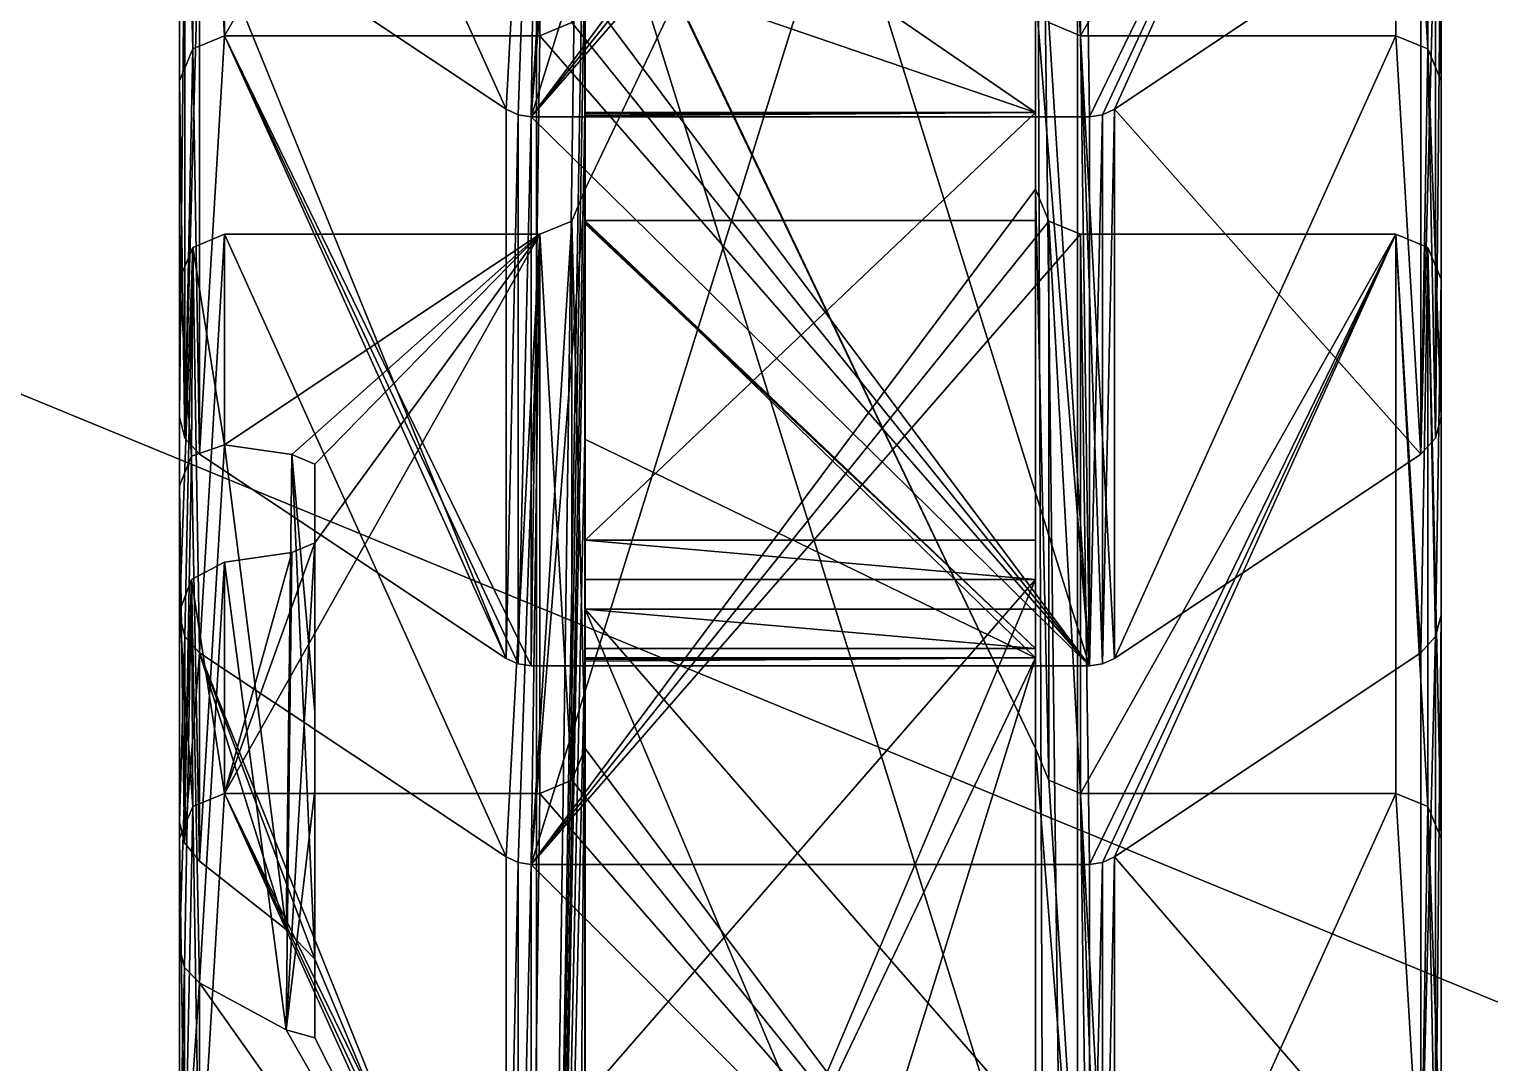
# Model space of a CAD drawing. Header units: millimetres. Extents: x -228 to 228, y -204 to 237.
# Drawn here: x -18.47 to -11.98, y 210.75 to 215.34 of the extents above; entities that cross this region are included whole.
import ezdxf

# ---------------------------------------------------------------- set-up
doc = ezdxf.new("R2010")
doc.units = ezdxf.units.MM
doc.header["$LTSCALE"] = 127.314815
for name, color, linetype in [('8041', 7, 'CONTINUOUS'), ('8042', 7, 'CONTINUOUS'), ('8043', 7, 'CONTINUOUS'), ('8044', 7, 'CONTINUOUS'), ('8045', 7, 'CONTINUOUS'), ('8046', 7, 'CONTINUOUS'), ('8047', 7, 'CONTINUOUS'), ('8048', 7, 'CONTINUOUS'), ('8049', 7, 'CONTINUOUS'), ('8050', 7, 'CONTINUOUS'), ('8051', 7, 'CONTINUOUS'), ('8052', 7, 'CONTINUOUS'), ('8053', 7, 'CONTINUOUS'), ('8054', 7, 'CONTINUOUS'), ('8055', 7, 'CONTINUOUS'), ('8056', 7, 'CONTINUOUS'), ('8057', 7, 'CONTINUOUS'), ('8058', 7, 'CONTINUOUS'), ('8059', 7, 'CONTINUOUS'), ('8060', 7, 'CONTINUOUS'), ('8063', 7, 'CONTINUOUS'), ('8087', 7, 'CONTINUOUS'), ('8094', 7, 'CONTINUOUS'), ('8095', 7, 'CONTINUOUS'), ('8096', 7, 'CONTINUOUS'), ('8097', 7, 'CONTINUOUS'), ('8099', 7, 'CONTINUOUS'), ('8106', 7, 'CONTINUOUS'), ('8107', 7, 'CONTINUOUS'), ('8121', 7, 'CONTINUOUS'), ('8122', 7, 'CONTINUOUS'), ('8123', 7, 'CONTINUOUS'), ('8127', 7, 'CONTINUOUS'), ('8128', 7, 'CONTINUOUS'), ('8133', 7, 'CONTINUOUS')]:
    doc.layers.add(name, color=color, linetype=linetype)

msp = doc.modelspace()

# ---------------------------------------------------------------- linework, layer by layer
at = {"layer": '8041', "color": 5, "linetype": 'Continuous'}
for points in [[(-13.8135, 234.3004, 262), (0, 234.7688, 262), (-13.8135, 203.6286, 964.5), (-13.8135, 234.3004, 262)], [(-13.8135, 203.6286, 964.5), (0, 234.7688, 262), (0, 204.097, 964.5), (-13.8135, 203.6286, 964.5)], [(-16.2159, 234.123, 262), (-21.3685, 202.9743, 964.5), (-25.6981, 233.1431, 262), (-16.2159, 234.123, 262)], [(-16.2159, 203.4512, 964.5), (-21.3685, 202.9743, 964.5), (-16.2159, 234.123, 262), (-16.2159, 203.4512, 964.5)]]:
    msp.add_3dface(points, dxfattribs=at)
at = {"layer": '8042', "color": 5, "linetype": 'Continuous'}
for points in [[(-14, 216.3396, 665.0696), (-14, 218.9839, 608.2308), (-14, 214.9656, 696.5396), (-14, 216.3396, 665.0696)], [(-14, 214.9656, 696.5396), (-14, 218.9839, 608.2308), (-14, 214.4858, 707.5292), (-14, 214.9656, 696.5396)], [(-14, 214.4858, 707.5292), (-14, 218.9839, 608.2308), (-14, 212.5448, 751.9868), (-14, 214.4858, 707.5292)], [(-14, 212.5448, 751.9868), (-14, 218.9839, 608.2308), (-14, 210.4074, 800.9402), (-14, 212.5448, 751.9868)], [(-14, 203.4289, 964.5), (-14, 210.4074, 800.9402), (-14, 218.9839, 608.2308), (-14, 203.4289, 964.5)], [(-14, 214.6249, 608.0405), (-14, 218.8216, 608.2238), (-14, 216.3396, 665.0696), (-14, 214.6249, 608.0405)], [(-14, 212.1429, 664.8864), (-14, 214.6249, 608.0405), (-14, 216.3396, 665.0696), (-14, 212.1429, 664.8864)], [(-14, 213.0667, 696.4567), (-14, 214.9656, 696.5396), (-14, 214.4858, 707.5292), (-14, 213.0667, 696.4567)], [(-14, 212.8923, 700.4529), (-14, 213.0667, 696.4567), (-14, 214.4858, 707.5292), (-14, 212.8923, 700.4529)], [(-14, 212.7614, 703.4501), (-14, 212.8923, 700.4529), (-14, 214.4858, 707.5292), (-14, 212.7614, 703.4501)], [(-14, 212.5869, 707.4462), (-14, 212.7614, 703.4501), (-14, 214.4858, 707.5292), (-14, 212.5869, 707.4462)], [(-14, 210.5944, 700.3526), (-14, 212.8923, 700.4529), (-14, 212.7614, 703.4501), (-14, 210.5944, 700.3526)], [(-14, 210.4636, 703.3497), (-14, 210.5944, 700.3526), (-14, 212.7614, 703.4501), (-14, 210.4636, 703.3497)], [(-14, 208.3481, 751.8036), (-14, 212.5448, 751.9868), (-14, 210.4074, 800.9402), (-14, 208.3481, 751.8036)]]:
    msp.add_3dface(points, dxfattribs=at)
at = {"layer": '8043', "color": 5, "linetype": 'Continuous'}
for points in [[(-16, 218.8071, 608.2231), (-16, 214.6249, 608.0405), (-16, 212.1429, 664.8864), (-16, 218.8071, 608.2231)], [(-16, 216.3251, 665.069), (-16, 218.8071, 608.2231), (-16, 212.1429, 664.8864), (-16, 216.3251, 665.069)], [(-16, 213.0667, 696.4567), (-16, 212.8923, 700.4529), (-16, 214.9511, 696.539), (-16, 213.0667, 696.4567)], [(-16, 214.9511, 696.539), (-16, 212.8923, 700.4529), (-16, 212.7614, 703.4501), (-16, 214.9511, 696.539)], [(-16, 214.4713, 707.5285), (-16, 214.9511, 696.539), (-16, 212.5869, 707.4462), (-16, 214.4713, 707.5285)], [(-16, 212.5869, 707.4462), (-16, 214.9511, 696.539), (-16, 212.7614, 703.4501), (-16, 212.5869, 707.4462)], [(-16, 210.5944, 700.3526), (-16, 210.4636, 703.3497), (-16, 212.8923, 700.4529), (-16, 210.5944, 700.3526)], [(-16, 212.8923, 700.4529), (-16, 210.4636, 703.3497), (-16, 212.7614, 703.4501), (-16, 212.8923, 700.4529)], [(-16, 206.2107, 800.7569), (-16, 210.3929, 800.9395), (-16, 212.5302, 751.9862), (-16, 206.2107, 800.7569)], [(-16, 208.3481, 751.8036), (-16, 206.2107, 800.7569), (-16, 212.5302, 751.9862), (-16, 208.3481, 751.8036)]]:
    msp.add_3dface(points, dxfattribs=at)
at = {"layer": '8044', "color": 5, "linetype": 'Continuous'}
for points in [[(-13.8, 217.7445, 532.0042), (-13.8, 215.3062, 587.851), (-12.4, 217.7445, 532.0042), (-13.8, 217.7445, 532.0042)], [(-12.4, 217.7445, 532.0042), (-13.8, 215.3062, 587.851), (-12.4, 215.3062, 587.851), (-12.4, 217.7445, 532.0042)], [(-12.4, 214.4251, 608.0318), (-13.8, 214.4251, 608.0318), (-13.8, 211.9431, 664.8776), (-12.4, 214.4251, 608.0318)], [(-12.4, 211.9431, 664.8776), (-12.4, 214.4251, 608.0318), (-13.8, 211.9431, 664.8776), (-12.4, 211.9431, 664.8776)]]:
    msp.add_3dface(points, dxfattribs=at)
at = {"layer": '8045', "color": 5, "linetype": 'Continuous'}
for points in [[(-12.2, 216.0532, 531.9304), (-12.2, 217.5447, 531.9955), (-12.2, 215.1064, 587.8423), (-12.2, 216.0532, 531.9304)], [(-12.2, 216.0532, 531.9304), (-12.2, 215.1064, 587.8423), (-12.2, 213.6148, 587.7772), (-12.2, 216.0532, 531.9304)], [(-12.2, 211.7433, 664.8689), (-12.2, 212.7337, 607.958), (-12.2, 214.2253, 608.0231), (-12.2, 211.7433, 664.8689)], [(-12.2, 211.7433, 664.8689), (-12.2, 210.2518, 664.8038), (-12.2, 212.7337, 607.958), (-12.2, 211.7433, 664.8689)]]:
    msp.add_3dface(points, dxfattribs=at)
at = {"layer": '8046', "color": 5, "linetype": 'Continuous'}
for points in [[(-13.7606, 214.9472, 531.8821), (-13.7606, 212.5088, 587.7289), (-16.2394, 214.9472, 531.8821), (-13.7606, 214.9472, 531.8821)], [(-16.2394, 214.9472, 531.8821), (-13.7606, 212.5088, 587.7289), (-16.2394, 212.5088, 587.7289), (-16.2394, 214.9472, 531.8821)], [(-16.2394, 211.6277, 607.9097), (-13.7606, 211.6277, 607.9097), (-13.7606, 209.1458, 664.7555), (-16.2394, 211.6277, 607.9097)], [(-16.2394, 209.1458, 664.7555), (-16.2394, 211.6277, 607.9097), (-13.7606, 209.1458, 664.7555), (-16.2394, 209.1458, 664.7555)]]:
    msp.add_3dface(points, dxfattribs=at)
at = {"layer": '8047', "color": 5, "linetype": 'Continuous'}
for points in [[(-17.8, 217.5447, 531.9955), (-17.8, 216.0532, 531.9304), (-17.8, 213.6148, 587.7772), (-17.8, 217.5447, 531.9955)], [(-17.8, 217.5447, 531.9955), (-17.8, 213.6148, 587.7772), (-17.8, 215.1064, 587.8423), (-17.8, 217.5447, 531.9955)], [(-17.8, 214.2253, 608.0231), (-17.8, 212.7337, 607.958), (-17.8, 211.8166, 628.9631), (-17.8, 214.2253, 608.0231)], [(-17.8, 213.3082, 629.0282), (-17.8, 214.2253, 608.0231), (-17.8, 211.8166, 628.9631), (-17.8, 213.3082, 629.0282)], [(-17.8, 210.2518, 664.8038), (-17.8, 211.7433, 664.8689), (-17.8, 212.752, 641.7658), (-17.8, 210.2518, 664.8038)], [(-17.8, 210.2518, 664.8038), (-17.8, 212.752, 641.7658), (-17.8, 211.2605, 641.7007), (-17.8, 210.2518, 664.8038)]]:
    msp.add_3dface(points, dxfattribs=at)
at = {"layer": '8048', "color": 5, "linetype": 'Continuous'}
for points in [[(-17.6, 217.7445, 532.0042), (-17.6, 215.3062, 587.851), (-16.2, 217.7445, 532.0042), (-17.6, 217.7445, 532.0042)], [(-16.2, 217.7445, 532.0042), (-17.6, 215.3062, 587.851), (-16.2, 215.3062, 587.851), (-16.2, 217.7445, 532.0042)], [(-16.2, 214.4251, 608.0318), (-17.2, 213.0554, 639.4019), (-17.6, 211.9431, 664.8776), (-16.2, 214.4251, 608.0318)], [(-17.6, 213.4899, 629.4518), (-17.301, 213.448, 630.4105), (-16.2, 214.4251, 608.0318), (-17.6, 213.4899, 629.4518)], [(-17.6, 214.4251, 608.0318), (-17.6, 213.4899, 629.4518), (-16.2, 214.4251, 608.0318), (-17.6, 214.4251, 608.0318)], [(-16.2, 211.9431, 664.8776), (-16.2, 214.4251, 608.0318), (-17.6, 211.9431, 664.8776), (-16.2, 211.9431, 664.8776)], [(-17.301, 213.448, 630.4105), (-17.2, 213.4044, 631.4095), (-16.2, 214.4251, 608.0318), (-17.301, 213.448, 630.4105)], [(-17.2, 213.4044, 631.4095), (-17.2, 213.0554, 639.4019), (-16.2, 214.4251, 608.0318), (-17.2, 213.4044, 631.4095)], [(-17.6, 211.9431, 664.8776), (-17.2, 213.0554, 639.4019), (-17.301, 213.0118, 640.401), (-17.6, 211.9431, 664.8776)], [(-17.6, 212.9699, 641.3596), (-17.6, 211.9431, 664.8776), (-17.301, 213.0118, 640.401), (-17.6, 212.9699, 641.3596)]]:
    msp.add_3dface(points, dxfattribs=at)
at = {"layer": '8049', "color": 5, "linetype": 'Continuous'}
for points in [[(-12.2891, 215.8869, 531.9231), (-12.2891, 213.4486, 587.7699), (-13.6496, 214.9807, 531.8836), (-12.2891, 215.8869, 531.9231)], [(-12.2891, 213.4486, 587.7699), (-13.6496, 212.5424, 587.7304), (-13.6496, 214.9807, 531.8836), (-12.2891, 213.4486, 587.7699)], [(-12.2891, 210.0855, 664.7965), (-13.6496, 211.6613, 607.9111), (-12.2891, 212.5675, 607.9507), (-12.2891, 210.0855, 664.7965)], [(-13.6496, 209.1794, 664.757), (-13.6496, 211.6613, 607.9111), (-12.2891, 210.0855, 664.7965), (-13.6496, 209.1794, 664.757)]]:
    msp.add_3dface(points, dxfattribs=at)
at = {"layer": '8050', "color": 5, "linetype": 'Continuous'}
for points in [[(-16.3504, 212.5424, 587.7304), (-17.7109, 213.4486, 587.7699), (-17.7109, 215.8869, 531.9231), (-16.3504, 212.5424, 587.7304)], [(-16.3504, 214.9807, 531.8836), (-16.3504, 212.5424, 587.7304), (-17.7109, 215.8869, 531.9231), (-16.3504, 214.9807, 531.8836)], [(-16.3504, 211.6613, 607.9111), (-16.3504, 209.1794, 664.757), (-17.7109, 212.5675, 607.9507), (-16.3504, 211.6613, 607.9111)], [(-17.7109, 212.5675, 607.9507), (-16.3504, 209.1794, 664.757), (-17.2, 211.2065, 631.3136), (-17.7109, 212.5675, 607.9507)], [(-17.7109, 211.6428, 629.1286), (-17.7109, 212.5675, 607.9507), (-17.3261, 211.3391, 630.2027), (-17.7109, 211.6428, 629.1286)], [(-17.3261, 211.3391, 630.2027), (-17.7109, 212.5675, 607.9507), (-17.2, 211.2065, 631.3136), (-17.3261, 211.3391, 630.2027)], [(-16.3504, 209.1794, 664.757), (-17.2, 210.8575, 639.306), (-17.2, 211.2065, 631.3136), (-16.3504, 209.1794, 664.757)], [(-17.7109, 211.1018, 641.5206), (-17.3261, 210.8928, 640.4242), (-16.3504, 209.1794, 664.757), (-17.7109, 211.1018, 641.5206)], [(-17.7109, 210.0855, 664.7965), (-17.7109, 211.1018, 641.5206), (-16.3504, 209.1794, 664.757), (-17.7109, 210.0855, 664.7965)], [(-17.3261, 210.8928, 640.4242), (-17.2, 210.8575, 639.306), (-16.3504, 209.1794, 664.757), (-17.3261, 210.8928, 640.4242)]]:
    msp.add_3dface(points, dxfattribs=at)
at = {"layer": '8051', "color": 5, "linetype": 'Continuous'}
for points in [[(-13.8135, 234.3004, 262), (-13.8135, 203.6286, 964.5), (-14, 218.9839, 608.2308), (-13.8135, 234.3004, 262)], [(-13.9461, 203.5656, 964.5), (-14, 218.9839, 608.2308), (-13.8135, 203.6286, 964.5), (-13.9461, 203.5656, 964.5)], [(-14, 203.4289, 964.5), (-14, 218.9839, 608.2308), (-13.9461, 203.5656, 964.5), (-14, 203.4289, 964.5)]]:
    msp.add_3dface(points, dxfattribs=at)
at = {"layer": '8052', "color": 5, "linetype": 'Continuous'}
for points in [[(-16.2159, 203.4512, 964.5), (-16.2159, 234.123, 262), (-16.0005, 218.8216, 608.2238), (-16.2159, 203.4512, 964.5)], [(-16.0005, 218.8216, 608.2238), (-16.0005, 216.3396, 665.0696), (-16.2159, 203.4512, 964.5), (-16.0005, 218.8216, 608.2238)], [(-16.0005, 216.3396, 665.0696), (-16.0005, 215.6526, 680.8046), (-16.2159, 203.4512, 964.5), (-16.0005, 216.3396, 665.0696)], [(-16.0005, 215.6526, 680.8046), (-16.0005, 214.9656, 696.5396), (-16.2159, 203.4512, 964.5), (-16.0005, 215.6526, 680.8046)], [(-16.0005, 214.9656, 696.5396), (-16.0005, 214.4858, 707.5292), (-16.2159, 203.4512, 964.5), (-16.0005, 214.9656, 696.5396)], [(-16.0001, 214.9584, 696.5393), (-16.0005, 214.4858, 707.5292), (-16.0005, 214.9656, 696.5396), (-16.0001, 214.9584, 696.5393)], [(-16.0001, 214.4786, 707.5288), (-16.0005, 214.4858, 707.5292), (-16.0001, 214.9584, 696.5393), (-16.0001, 214.4786, 707.5288)], [(-16, 214.9511, 696.539), (-16.0001, 214.4786, 707.5288), (-16.0001, 214.9584, 696.5393), (-16, 214.9511, 696.539)], [(-16, 214.9511, 696.539), (-16, 214.4713, 707.5285), (-16.0001, 214.4786, 707.5288), (-16, 214.9511, 696.539)], [(-16.0005, 214.4858, 707.5292), (-16.0005, 213.5153, 729.758), (-16.2159, 203.4512, 964.5), (-16.0005, 214.4858, 707.5292)], [(-16.0005, 213.5153, 729.758), (-16.0005, 212.5448, 751.9868), (-16.2159, 203.4512, 964.5), (-16.0005, 213.5153, 729.758)], [(-16.0697, 203.4036, 964.5), (-16.2159, 203.4512, 964.5), (-16.0005, 212.5448, 751.9868), (-16.0697, 203.4036, 964.5)], [(-16.0005, 210.4074, 800.9402), (-16.0697, 203.4036, 964.5), (-16.0005, 212.5448, 751.9868), (-16.0005, 210.4074, 800.9402)], [(-16.0001, 212.5375, 751.9865), (-16.0005, 210.4074, 800.9402), (-16.0005, 212.5448, 751.9868), (-16.0001, 212.5375, 751.9865)], [(-16.0001, 210.4002, 800.9398), (-16.0005, 210.4074, 800.9402), (-16.0001, 212.5375, 751.9865), (-16.0001, 210.4002, 800.9398)], [(-16, 212.5302, 751.9862), (-16.0001, 210.4002, 800.9398), (-16.0001, 212.5375, 751.9865), (-16, 212.5302, 751.9862)], [(-16, 212.5302, 751.9862), (-16, 210.3929, 800.9395), (-16.0001, 210.4002, 800.9398), (-16, 212.5302, 751.9862)]]:
    msp.add_3dface(points, dxfattribs=at)
at = {"layer": '8053', "color": 5, "linetype": 'Continuous'}
for points in [[(-12.4, 217.7445, 532.0042), (-12.4, 215.3062, 587.851), (-12.2586, 215.2477, 587.8485), (-12.4, 217.7445, 532.0042)], [(-12.2586, 217.686, 532.0017), (-12.4, 217.7445, 532.0042), (-12.2586, 215.2477, 587.8485), (-12.2586, 217.686, 532.0017)], [(-12.2, 217.5447, 531.9955), (-12.2586, 217.686, 532.0017), (-12.2, 215.1064, 587.8423), (-12.2, 217.5447, 531.9955)], [(-12.2586, 217.686, 532.0017), (-12.2586, 215.2477, 587.8485), (-12.2, 215.1064, 587.8423), (-12.2586, 217.686, 532.0017)], [(-12.4, 214.4251, 608.0318), (-12.4, 211.9431, 664.8776), (-12.2586, 211.8846, 664.8751), (-12.4, 214.4251, 608.0318)], [(-12.4, 214.4251, 608.0318), (-12.2586, 211.8846, 664.8751), (-12.2586, 214.3665, 608.0292), (-12.4, 214.4251, 608.0318)], [(-12.2586, 211.8846, 664.8751), (-12.2, 211.7433, 664.8689), (-12.2586, 214.3665, 608.0292), (-12.2586, 211.8846, 664.8751)], [(-12.2, 211.7433, 664.8689), (-12.2, 214.2253, 608.0231), (-12.2586, 214.3665, 608.0292), (-12.2, 211.7433, 664.8689)]]:
    msp.add_3dface(points, dxfattribs=at)
at = {"layer": '8054', "color": 5, "linetype": 'Continuous'}
for points in [[(-17.6, 215.3062, 587.851), (-17.6, 217.7445, 532.0042), (-17.7414, 217.686, 532.0017), (-17.6, 215.3062, 587.851)], [(-17.7414, 217.686, 532.0017), (-17.8, 217.5447, 531.9955), (-17.7414, 215.2477, 587.8485), (-17.7414, 217.686, 532.0017)], [(-17.6, 215.3062, 587.851), (-17.7414, 217.686, 532.0017), (-17.7414, 215.2477, 587.8485), (-17.6, 215.3062, 587.851)], [(-17.8, 217.5447, 531.9955), (-17.8, 215.1064, 587.8423), (-17.7414, 215.2477, 587.8485), (-17.8, 217.5447, 531.9955)], [(-17.7414, 214.3665, 608.0292), (-17.8, 214.2253, 608.0231), (-17.7465, 213.4397, 629.1359), (-17.7414, 214.3665, 608.0292)], [(-17.6, 213.4899, 629.4518), (-17.7414, 214.3665, 608.0292), (-17.7465, 213.4397, 629.1359), (-17.6, 213.4899, 629.4518)], [(-17.6, 213.4899, 629.4518), (-17.6, 214.4251, 608.0318), (-17.7414, 214.3665, 608.0292), (-17.6, 213.4899, 629.4518)], [(-17.8, 214.2253, 608.0231), (-17.8, 213.3082, 629.0282), (-17.7465, 213.4397, 629.1359), (-17.8, 214.2253, 608.0231)], [(-17.6, 211.9431, 664.8776), (-17.6, 212.9699, 641.3596), (-17.7465, 212.8925, 641.67), (-17.6, 211.9431, 664.8776)], [(-17.8, 212.752, 641.7658), (-17.7414, 211.8846, 664.8751), (-17.7465, 212.8925, 641.67), (-17.8, 212.752, 641.7658)], [(-17.7414, 211.8846, 664.8751), (-17.6, 211.9431, 664.8776), (-17.7465, 212.8925, 641.67), (-17.7414, 211.8846, 664.8751)], [(-17.8, 211.7433, 664.8689), (-17.7414, 211.8846, 664.8751), (-17.8, 212.752, 641.7658), (-17.8, 211.7433, 664.8689)]]:
    msp.add_3dface(points, dxfattribs=at)
at = {"layer": '8055', "color": 5, "linetype": 'Continuous'}
for points in [[(-17.8, 216.0532, 531.9304), (-17.7763, 215.9589, 531.9263), (-17.8, 213.6148, 587.7772), (-17.8, 216.0532, 531.9304)], [(-17.7763, 215.9589, 531.9263), (-17.7763, 213.5205, 587.7731), (-17.8, 213.6148, 587.7772), (-17.7763, 215.9589, 531.9263)], [(-17.7763, 215.9589, 531.9263), (-17.7109, 215.8869, 531.9231), (-17.7763, 213.5205, 587.7731), (-17.7763, 215.9589, 531.9263)], [(-17.7109, 215.8869, 531.9231), (-17.7109, 213.4486, 587.7699), (-17.7763, 213.5205, 587.7731), (-17.7109, 215.8869, 531.9231)], [(-17.8, 212.7337, 607.958), (-17.7763, 212.6394, 607.9538), (-17.8, 211.8166, 628.9631), (-17.8, 212.7337, 607.958)], [(-17.7763, 212.6394, 607.9538), (-17.7778, 211.7233, 629.0006), (-17.8, 211.8166, 628.9631), (-17.7763, 212.6394, 607.9538)], [(-17.7763, 212.6394, 607.9538), (-17.7109, 212.5675, 607.9507), (-17.7778, 211.7233, 629.0006), (-17.7763, 212.6394, 607.9538)], [(-17.7109, 212.5675, 607.9507), (-17.7109, 211.6428, 629.1286), (-17.7778, 211.7233, 629.0006), (-17.7109, 212.5675, 607.9507)], [(-17.8, 210.2518, 664.8038), (-17.8, 211.2605, 641.7007), (-17.7776, 211.1704, 641.6546), (-17.8, 210.2518, 664.8038)], [(-17.7763, 210.1575, 664.7997), (-17.8, 210.2518, 664.8038), (-17.7776, 211.1704, 641.6546), (-17.7763, 210.1575, 664.7997)], [(-17.7109, 211.1018, 641.5206), (-17.7763, 210.1575, 664.7997), (-17.7776, 211.1704, 641.6546), (-17.7109, 211.1018, 641.5206)], [(-17.7109, 211.1018, 641.5206), (-17.7109, 210.0855, 664.7965), (-17.7763, 210.1575, 664.7997), (-17.7109, 211.1018, 641.5206)]]:
    msp.add_3dface(points, dxfattribs=at)
at = {"layer": '8056', "color": 5, "linetype": 'Continuous'}
for points in [[(-12.2237, 215.9589, 531.9263), (-12.2, 216.0532, 531.9304), (-12.2237, 213.5205, 587.7731), (-12.2237, 215.9589, 531.9263)], [(-12.2, 216.0532, 531.9304), (-12.2, 213.6148, 587.7772), (-12.2237, 213.5205, 587.7731), (-12.2, 216.0532, 531.9304)], [(-12.2891, 213.4486, 587.7699), (-12.2891, 215.8869, 531.9231), (-12.2237, 215.9589, 531.9263), (-12.2891, 213.4486, 587.7699)], [(-12.2891, 213.4486, 587.7699), (-12.2237, 215.9589, 531.9263), (-12.2237, 213.5205, 587.7731), (-12.2891, 213.4486, 587.7699)], [(-12.2, 210.2518, 664.8038), (-12.2237, 210.1575, 664.7997), (-12.2, 212.7337, 607.958), (-12.2, 210.2518, 664.8038)], [(-12.2237, 210.1575, 664.7997), (-12.2237, 212.6394, 607.9538), (-12.2, 212.7337, 607.958), (-12.2237, 210.1575, 664.7997)], [(-12.2891, 210.0855, 664.7965), (-12.2891, 212.5675, 607.9507), (-12.2237, 212.6394, 607.9538), (-12.2891, 210.0855, 664.7965)], [(-12.2237, 210.1575, 664.7997), (-12.2891, 210.0855, 664.7965), (-12.2237, 212.6394, 607.9538), (-12.2237, 210.1575, 664.7997)]]:
    msp.add_3dface(points, dxfattribs=at)
at = {"layer": '8057', "color": 5, "linetype": 'Continuous'}
for points in [[(-13.7606, 212.5088, 587.7289), (-13.7606, 214.9472, 531.8821), (-13.7026, 214.9557, 531.8825), (-13.7606, 212.5088, 587.7289)], [(-13.7026, 212.5174, 587.7293), (-13.7606, 212.5088, 587.7289), (-13.7026, 214.9557, 531.8825), (-13.7026, 212.5174, 587.7293)], [(-13.6496, 214.9807, 531.8836), (-13.6496, 212.5424, 587.7304), (-13.7026, 212.5174, 587.7293), (-13.6496, 214.9807, 531.8836)], [(-13.6496, 214.9807, 531.8836), (-13.7026, 212.5174, 587.7293), (-13.7026, 214.9557, 531.8825), (-13.6496, 214.9807, 531.8836)], [(-13.6496, 211.6613, 607.9111), (-13.6496, 209.1794, 664.757), (-13.7026, 209.1544, 664.7559), (-13.6496, 211.6613, 607.9111)], [(-13.6496, 211.6613, 607.9111), (-13.7026, 209.1544, 664.7559), (-13.7026, 211.6363, 607.91), (-13.6496, 211.6613, 607.9111)], [(-13.7606, 209.1458, 664.7555), (-13.7606, 211.6277, 607.9097), (-13.7026, 211.6363, 607.91), (-13.7606, 209.1458, 664.7555)], [(-13.7026, 209.1544, 664.7559), (-13.7606, 209.1458, 664.7555), (-13.7026, 211.6363, 607.91), (-13.7026, 209.1544, 664.7559)]]:
    msp.add_3dface(points, dxfattribs=at)
at = {"layer": '8058', "color": 5, "linetype": 'Continuous'}
for points in [[(-16.3504, 212.5424, 587.7304), (-16.3504, 214.9807, 531.8836), (-16.2974, 214.9557, 531.8825), (-16.3504, 212.5424, 587.7304)], [(-16.3504, 212.5424, 587.7304), (-16.2974, 214.9557, 531.8825), (-16.2974, 212.5174, 587.7293), (-16.3504, 212.5424, 587.7304)], [(-16.2974, 214.9557, 531.8825), (-16.2394, 214.9472, 531.8821), (-16.2974, 212.5174, 587.7293), (-16.2974, 214.9557, 531.8825)], [(-16.2394, 214.9472, 531.8821), (-16.2394, 212.5088, 587.7289), (-16.2974, 212.5174, 587.7293), (-16.2394, 214.9472, 531.8821)], [(-16.3504, 209.1794, 664.757), (-16.3504, 211.6613, 607.9111), (-16.2974, 211.6363, 607.91), (-16.3504, 209.1794, 664.757)], [(-16.3504, 209.1794, 664.757), (-16.2974, 211.6363, 607.91), (-16.2974, 209.1544, 664.7559), (-16.3504, 209.1794, 664.757)], [(-16.2974, 211.6363, 607.91), (-16.2394, 211.6277, 607.9097), (-16.2974, 209.1544, 664.7559), (-16.2974, 211.6363, 607.91)], [(-16.2394, 211.6277, 607.9097), (-16.2394, 209.1458, 664.7555), (-16.2974, 209.1544, 664.7559), (-16.2394, 211.6277, 607.9097)]]:
    msp.add_3dface(points, dxfattribs=at)
at = {"layer": '8059', "color": 5, "linetype": 'Continuous'}
for points in [[(-16.2, 217.7445, 532.0042), (-16.2, 215.3062, 587.851), (-16.0586, 215.3647, 587.8536), (-16.2, 217.7445, 532.0042)], [(-16, 212.1429, 664.8864), (-16, 214.6249, 608.0405), (-16.0586, 214.4836, 608.0344), (-16, 212.1429, 664.8864)], [(-16.2, 214.4251, 608.0318), (-16.0586, 212.0017, 664.8802), (-16.0586, 214.4836, 608.0344), (-16.2, 214.4251, 608.0318)], [(-16.0586, 212.0017, 664.8802), (-16, 212.1429, 664.8864), (-16.0586, 214.4836, 608.0344), (-16.0586, 212.0017, 664.8802)], [(-16.2, 214.4251, 608.0318), (-16.2, 211.9431, 664.8776), (-16.0586, 212.0017, 664.8802), (-16.2, 214.4251, 608.0318)]]:
    msp.add_3dface(points, dxfattribs=at)
at = {"layer": '8060', "color": 5, "linetype": 'Continuous'}
for points in [[(-13.8, 215.3062, 587.851), (-13.8, 217.7445, 532.0042), (-13.9414, 217.803, 532.0068), (-13.8, 215.3062, 587.851)], [(-13.9414, 215.3647, 587.8536), (-13.8, 215.3062, 587.851), (-13.9414, 217.803, 532.0068), (-13.9414, 215.3647, 587.8536)], [(-14, 212.1429, 664.8864), (-13.9414, 212.0017, 664.8802), (-14, 214.6249, 608.0405), (-14, 212.1429, 664.8864)], [(-14, 214.6249, 608.0405), (-13.9414, 212.0017, 664.8802), (-13.9414, 214.4836, 608.0344), (-14, 214.6249, 608.0405)], [(-13.8, 211.9431, 664.8776), (-13.8, 214.4251, 608.0318), (-13.9414, 214.4836, 608.0344), (-13.8, 211.9431, 664.8776)], [(-13.9414, 212.0017, 664.8802), (-13.8, 211.9431, 664.8776), (-13.9414, 214.4836, 608.0344), (-13.9414, 212.0017, 664.8802)]]:
    msp.add_3dface(points, dxfattribs=at)
at = {"layer": '8063', "color": 5, "linetype": 'Continuous'}
for points in [[(0, 236.7707, 262), (-35.3859, 233.7075, 262), (0, 206.0989, 964.5), (0, 236.7707, 262)], [(-35.3859, 233.7075, 262), (-31.0339, 218.8743, 618.0253), (0, 206.0989, 964.5), (-35.3859, 233.7075, 262)], [(-26.7688, 204.3516, 964.5), (0, 206.0989, 964.5), (-31.0339, 218.8743, 618.0253), (-26.7688, 204.3516, 964.5)]]:
    msp.add_3dface(points, dxfattribs=at)
at = {"layer": '8087', "color": 5, "linetype": 'Continuous'}
for points in [[(-14, 216.3396, 665.0696), (-14, 214.9656, 696.5396), (-16.0005, 216.3396, 665.0696), (-14, 216.3396, 665.0696)], [(-14, 214.9656, 696.5396), (-16.0005, 215.6526, 680.8046), (-16.0005, 216.3396, 665.0696), (-14, 214.9656, 696.5396)], [(-14, 214.9656, 696.5396), (-16.0005, 214.9656, 696.5396), (-16.0005, 215.6526, 680.8046), (-14, 214.9656, 696.5396)], [(-14, 214.4858, 707.5292), (-14, 212.5448, 751.9868), (-16.0005, 214.4858, 707.5292), (-14, 214.4858, 707.5292)], [(-14, 212.5448, 751.9868), (-16.0005, 213.5153, 729.758), (-16.0005, 214.4858, 707.5292), (-14, 212.5448, 751.9868)], [(-14, 212.5448, 751.9868), (-16.0005, 212.5448, 751.9868), (-16.0005, 213.5153, 729.758), (-14, 212.5448, 751.9868)]]:
    msp.add_3dface(points, dxfattribs=at)
at = {"layer": '8094', "color": 5, "linetype": 'Continuous'}
for points in [[(-14, 212.5869, 707.4462), (-14, 214.4858, 707.5292), (-16.0005, 214.4858, 707.5292), (-14, 212.5869, 707.4462)], [(-14, 212.5869, 707.4462), (-16.0005, 214.4858, 707.5292), (-16.0001, 214.4786, 707.5288), (-14, 212.5869, 707.4462)], [(-16, 214.4713, 707.5285), (-14, 212.5869, 707.4462), (-16.0001, 214.4786, 707.5288), (-16, 214.4713, 707.5285)], [(-16, 214.4713, 707.5285), (-16, 212.5869, 707.4462), (-14, 212.5869, 707.4462), (-16, 214.4713, 707.5285)]]:
    msp.add_3dface(points, dxfattribs=at)
at = {"layer": '8095', "color": 5, "linetype": 'Continuous'}
for points in [[(-16.2394, 205.3509, 751.6727), (-16, 208.3481, 751.8036), (-14, 212.5448, 751.9868), (-16.2394, 205.3509, 751.6727)], [(-14, 208.3481, 751.8036), (-16.2394, 205.3509, 751.6727), (-14, 212.5448, 751.9868), (-14, 208.3481, 751.8036)], [(-14, 212.5448, 751.9868), (-16.0001, 212.5375, 751.9865), (-16.0005, 212.5448, 751.9868), (-14, 212.5448, 751.9868)], [(-14, 212.5448, 751.9868), (-16, 212.5302, 751.9862), (-16.0001, 212.5375, 751.9865), (-14, 212.5448, 751.9868)], [(-16, 208.3481, 751.8036), (-16, 212.5302, 751.9862), (-14, 212.5448, 751.9868), (-16, 208.3481, 751.8036)]]:
    msp.add_3dface(points, dxfattribs=at)
at = {"layer": '8096', "color": 5, "linetype": 'Continuous'}
for points in [[(-14, 212.1429, 664.8864), (-14, 216.3396, 665.0696), (-16.0005, 216.3396, 665.0696), (-14, 212.1429, 664.8864)], [(-14, 212.1429, 664.8864), (-16.0005, 216.3396, 665.0696), (-16.0001, 216.3324, 665.0693), (-14, 212.1429, 664.8864)], [(-16, 216.3251, 665.069), (-14, 212.1429, 664.8864), (-16.0001, 216.3324, 665.0693), (-16, 216.3251, 665.069)], [(-13.7606, 209.1458, 664.7555), (-16, 216.3251, 665.069), (-16, 212.1429, 664.8864), (-13.7606, 209.1458, 664.7555)], [(-16, 216.3251, 665.069), (-13.7606, 209.1458, 664.7555), (-14, 212.1429, 664.8864), (-16, 216.3251, 665.069)], [(-13.7606, 209.1458, 664.7555), (-16, 212.1429, 664.8864), (-16.0586, 212.0017, 664.8802), (-13.7606, 209.1458, 664.7555)], [(-13.7606, 209.1458, 664.7555), (-13.9414, 212.0017, 664.8802), (-14, 212.1429, 664.8864), (-13.7606, 209.1458, 664.7555)], [(-16.2, 211.9431, 664.8776), (-13.7606, 209.1458, 664.7555), (-16.0586, 212.0017, 664.8802), (-16.2, 211.9431, 664.8776)], [(-13.7606, 209.1458, 664.7555), (-13.8, 211.9431, 664.8776), (-13.9414, 212.0017, 664.8802), (-13.7606, 209.1458, 664.7555)], [(-17.7109, 210.0855, 664.7965), (-17.6, 211.9431, 664.8776), (-17.7414, 211.8846, 664.8751), (-17.7109, 210.0855, 664.7965)], [(-17.6, 211.9431, 664.8776), (-17.7109, 210.0855, 664.7965), (-16.3504, 209.1794, 664.757), (-17.6, 211.9431, 664.8776)], [(-16.2394, 209.1458, 664.7555), (-16.2, 211.9431, 664.8776), (-17.6, 211.9431, 664.8776), (-16.2394, 209.1458, 664.7555)], [(-16.2394, 209.1458, 664.7555), (-17.6, 211.9431, 664.8776), (-16.2974, 209.1544, 664.7559), (-16.2394, 209.1458, 664.7555)], [(-17.6, 211.9431, 664.8776), (-16.3504, 209.1794, 664.757), (-16.2974, 209.1544, 664.7559), (-17.6, 211.9431, 664.8776)], [(-16.2394, 209.1458, 664.7555), (-13.7606, 209.1458, 664.7555), (-16.2, 211.9431, 664.8776), (-16.2394, 209.1458, 664.7555)], [(-12.4, 211.9431, 664.8776), (-13.8, 211.9431, 664.8776), (-13.6496, 209.1794, 664.757), (-12.4, 211.9431, 664.8776)], [(-13.8, 211.9431, 664.8776), (-13.7606, 209.1458, 664.7555), (-13.7026, 209.1544, 664.7559), (-13.8, 211.9431, 664.8776)], [(-13.6496, 209.1794, 664.757), (-13.8, 211.9431, 664.8776), (-13.7026, 209.1544, 664.7559), (-13.6496, 209.1794, 664.757)], [(-12.4, 211.9431, 664.8776), (-13.6496, 209.1794, 664.757), (-12.2891, 210.0855, 664.7965), (-12.4, 211.9431, 664.8776)], [(-12.4, 211.9431, 664.8776), (-12.2891, 210.0855, 664.7965), (-12.2586, 211.8846, 664.8751), (-12.4, 211.9431, 664.8776)], [(-17.8, 211.7433, 664.8689), (-17.7763, 210.1575, 664.7997), (-17.7414, 211.8846, 664.8751), (-17.8, 211.7433, 664.8689)], [(-17.7763, 210.1575, 664.7997), (-17.7109, 210.0855, 664.7965), (-17.7414, 211.8846, 664.8751), (-17.7763, 210.1575, 664.7997)], [(-12.2586, 211.8846, 664.8751), (-12.2891, 210.0855, 664.7965), (-12.2237, 210.1575, 664.7997), (-12.2586, 211.8846, 664.8751)], [(-12.2, 211.7433, 664.8689), (-12.2586, 211.8846, 664.8751), (-12.2, 210.2518, 664.8038), (-12.2, 211.7433, 664.8689)], [(-12.2, 210.2518, 664.8038), (-12.2586, 211.8846, 664.8751), (-12.2237, 210.1575, 664.7997), (-12.2, 210.2518, 664.8038)], [(-17.8, 210.2518, 664.8038), (-17.7763, 210.1575, 664.7997), (-17.8, 211.7433, 664.8689), (-17.8, 210.2518, 664.8038)]]:
    msp.add_3dface(points, dxfattribs=at)
at = {"layer": '8097', "color": 5, "linetype": 'Continuous'}
for points in [[(-14, 214.9656, 696.5396), (-16.0001, 214.9584, 696.5393), (-16.0005, 214.9656, 696.5396), (-14, 214.9656, 696.5396)], [(-14, 214.9656, 696.5396), (-16, 214.9511, 696.539), (-16.0001, 214.9584, 696.5393), (-14, 214.9656, 696.5396)], [(-16, 213.0667, 696.4567), (-16, 214.9511, 696.539), (-14, 214.9656, 696.5396), (-16, 213.0667, 696.4567)], [(-16, 213.0667, 696.4567), (-14, 214.9656, 696.5396), (-14, 213.0667, 696.4567), (-16, 213.0667, 696.4567)]]:
    msp.add_3dface(points, dxfattribs=at)
at = {"layer": '8099', "color": 5, "linetype": 'Continuous'}
for points in [[(-16.2394, 214.9472, 531.8821), (-16, 217.9443, 532.013), (-14, 222.141, 532.1962), (-16.2394, 214.9472, 531.8821)], [(-14, 217.9443, 532.013), (-16.2394, 214.9472, 531.8821), (-14, 222.141, 532.1962), (-14, 217.9443, 532.013)], [(-16, 217.9443, 532.013), (-16.2394, 214.9472, 531.8821), (-16.0586, 217.803, 532.0068), (-16, 217.9443, 532.013)], [(-16.2394, 214.9472, 531.8821), (-14, 217.9443, 532.013), (-13.9414, 217.803, 532.0068), (-16.2394, 214.9472, 531.8821)], [(-13.8, 217.7445, 532.0042), (-16.2394, 214.9472, 531.8821), (-13.9414, 217.803, 532.0068), (-13.8, 217.7445, 532.0042)], [(-16.2394, 214.9472, 531.8821), (-16.2, 217.7445, 532.0042), (-16.0586, 217.803, 532.0068), (-16.2394, 214.9472, 531.8821)], [(-17.6, 217.7445, 532.0042), (-16.3504, 214.9807, 531.8836), (-17.7109, 215.8869, 531.9231), (-17.6, 217.7445, 532.0042)], [(-17.6, 217.7445, 532.0042), (-16.2, 217.7445, 532.0042), (-16.3504, 214.9807, 531.8836), (-17.6, 217.7445, 532.0042)], [(-16.3504, 214.9807, 531.8836), (-16.2, 217.7445, 532.0042), (-16.2974, 214.9557, 531.8825), (-16.3504, 214.9807, 531.8836)], [(-16.2, 217.7445, 532.0042), (-16.2394, 214.9472, 531.8821), (-16.2974, 214.9557, 531.8825), (-16.2, 217.7445, 532.0042)], [(-13.8, 217.7445, 532.0042), (-13.7606, 214.9472, 531.8821), (-16.2394, 214.9472, 531.8821), (-13.8, 217.7445, 532.0042)], [(-13.8, 217.7445, 532.0042), (-12.4, 217.7445, 532.0042), (-13.7606, 214.9472, 531.8821), (-13.8, 217.7445, 532.0042)], [(-13.7606, 214.9472, 531.8821), (-12.4, 217.7445, 532.0042), (-13.7026, 214.9557, 531.8825), (-13.7606, 214.9472, 531.8821)], [(-12.4, 217.7445, 532.0042), (-13.6496, 214.9807, 531.8836), (-13.7026, 214.9557, 531.8825), (-12.4, 217.7445, 532.0042)], [(-12.4, 217.7445, 532.0042), (-12.2891, 215.8869, 531.9231), (-13.6496, 214.9807, 531.8836), (-12.4, 217.7445, 532.0042)]]:
    msp.add_3dface(points, dxfattribs=at)
at = {"layer": '8106', "color": 5, "linetype": 'Continuous'}
for points in [[(-16, 215.506, 587.8598), (-13.7606, 212.5088, 587.7289), (-16, 219.6882, 588.0423), (-16, 215.506, 587.8598)], [(-16, 219.6882, 588.0423), (-13.7606, 212.5088, 587.7289), (-14, 215.506, 587.8598), (-16, 219.6882, 588.0423)], [(-13.7606, 212.5088, 587.7289), (-16, 215.506, 587.8598), (-16.0586, 215.3647, 587.8536), (-13.7606, 212.5088, 587.7289)], [(-13.7606, 212.5088, 587.7289), (-13.9414, 215.3647, 587.8536), (-14, 215.506, 587.8598), (-13.7606, 212.5088, 587.7289)], [(-16.2, 215.3062, 587.851), (-13.7606, 212.5088, 587.7289), (-16.0586, 215.3647, 587.8536), (-16.2, 215.3062, 587.851)], [(-13.7606, 212.5088, 587.7289), (-13.8, 215.3062, 587.851), (-13.9414, 215.3647, 587.8536), (-13.7606, 212.5088, 587.7289)], [(-17.7109, 213.4486, 587.7699), (-17.6, 215.3062, 587.851), (-17.7414, 215.2477, 587.8485), (-17.7109, 213.4486, 587.7699)], [(-17.6, 215.3062, 587.851), (-17.7109, 213.4486, 587.7699), (-16.3504, 212.5424, 587.7304), (-17.6, 215.3062, 587.851)], [(-17.6, 215.3062, 587.851), (-16.2394, 212.5088, 587.7289), (-16.2, 215.3062, 587.851), (-17.6, 215.3062, 587.851)], [(-16.2394, 212.5088, 587.7289), (-17.6, 215.3062, 587.851), (-16.2974, 212.5174, 587.7293), (-16.2394, 212.5088, 587.7289)], [(-17.6, 215.3062, 587.851), (-16.3504, 212.5424, 587.7304), (-16.2974, 212.5174, 587.7293), (-17.6, 215.3062, 587.851)], [(-16.2394, 212.5088, 587.7289), (-13.7606, 212.5088, 587.7289), (-16.2, 215.3062, 587.851), (-16.2394, 212.5088, 587.7289)], [(-12.4, 215.3062, 587.851), (-13.8, 215.3062, 587.851), (-13.6496, 212.5424, 587.7304), (-12.4, 215.3062, 587.851)], [(-13.8, 215.3062, 587.851), (-13.7606, 212.5088, 587.7289), (-13.7026, 212.5174, 587.7293), (-13.8, 215.3062, 587.851)], [(-13.6496, 212.5424, 587.7304), (-13.8, 215.3062, 587.851), (-13.7026, 212.5174, 587.7293), (-13.6496, 212.5424, 587.7304)], [(-12.4, 215.3062, 587.851), (-13.6496, 212.5424, 587.7304), (-12.2891, 213.4486, 587.7699), (-12.4, 215.3062, 587.851)], [(-12.4, 215.3062, 587.851), (-12.2891, 213.4486, 587.7699), (-12.2586, 215.2477, 587.8485), (-12.4, 215.3062, 587.851)], [(-17.8, 215.1064, 587.8423), (-17.7763, 213.5205, 587.7731), (-17.7414, 215.2477, 587.8485), (-17.8, 215.1064, 587.8423)], [(-17.7763, 213.5205, 587.7731), (-17.7109, 213.4486, 587.7699), (-17.7414, 215.2477, 587.8485), (-17.7763, 213.5205, 587.7731)], [(-12.2586, 215.2477, 587.8485), (-12.2891, 213.4486, 587.7699), (-12.2237, 213.5205, 587.7731), (-12.2586, 215.2477, 587.8485)], [(-12.2, 215.1064, 587.8423), (-12.2586, 215.2477, 587.8485), (-12.2, 213.6148, 587.7772), (-12.2, 215.1064, 587.8423)], [(-12.2, 213.6148, 587.7772), (-12.2586, 215.2477, 587.8485), (-12.2237, 213.5205, 587.7731), (-12.2, 213.6148, 587.7772)], [(-17.8, 213.6148, 587.7772), (-17.7763, 213.5205, 587.7731), (-17.8, 215.1064, 587.8423), (-17.8, 213.6148, 587.7772)]]:
    msp.add_3dface(points, dxfattribs=at)
at = {"layer": '8107', "color": 5, "linetype": 'Continuous'}
for points in [[(-16.2394, 211.6277, 607.9097), (-16, 214.6249, 608.0405), (-14, 218.8216, 608.2238), (-16.2394, 211.6277, 607.9097)], [(-14, 214.6249, 608.0405), (-16.2394, 211.6277, 607.9097), (-14, 218.8216, 608.2238), (-14, 214.6249, 608.0405)], [(-16, 214.6249, 608.0405), (-16, 218.8071, 608.2231), (-14, 218.8216, 608.2238), (-16, 214.6249, 608.0405)], [(-16, 214.6249, 608.0405), (-16.2394, 211.6277, 607.9097), (-16.0586, 214.4836, 608.0344), (-16, 214.6249, 608.0405)], [(-16.2394, 211.6277, 607.9097), (-14, 214.6249, 608.0405), (-13.9414, 214.4836, 608.0344), (-16.2394, 211.6277, 607.9097)], [(-13.8, 214.4251, 608.0318), (-16.2394, 211.6277, 607.9097), (-13.9414, 214.4836, 608.0344), (-13.8, 214.4251, 608.0318)], [(-16.2394, 211.6277, 607.9097), (-16.2, 214.4251, 608.0318), (-16.0586, 214.4836, 608.0344), (-16.2394, 211.6277, 607.9097)], [(-17.8, 214.2253, 608.0231), (-17.7414, 214.3665, 608.0292), (-17.8, 212.7337, 607.958), (-17.8, 214.2253, 608.0231)], [(-17.8, 212.7337, 607.958), (-17.7414, 214.3665, 608.0292), (-17.7763, 212.6394, 607.9538), (-17.8, 212.7337, 607.958)], [(-17.7414, 214.3665, 608.0292), (-17.7109, 212.5675, 607.9507), (-17.7763, 212.6394, 607.9538), (-17.7414, 214.3665, 608.0292)], [(-17.6, 214.4251, 608.0318), (-17.7109, 212.5675, 607.9507), (-17.7414, 214.3665, 608.0292), (-17.6, 214.4251, 608.0318)], [(-17.6, 214.4251, 608.0318), (-16.3504, 211.6613, 607.9111), (-17.7109, 212.5675, 607.9507), (-17.6, 214.4251, 608.0318)], [(-17.6, 214.4251, 608.0318), (-16.2, 214.4251, 608.0318), (-16.3504, 211.6613, 607.9111), (-17.6, 214.4251, 608.0318)], [(-16.3504, 211.6613, 607.9111), (-16.2, 214.4251, 608.0318), (-16.2974, 211.6363, 607.91), (-16.3504, 211.6613, 607.9111)], [(-16.2, 214.4251, 608.0318), (-16.2394, 211.6277, 607.9097), (-16.2974, 211.6363, 607.91), (-16.2, 214.4251, 608.0318)], [(-13.8, 214.4251, 608.0318), (-13.7606, 211.6277, 607.9097), (-16.2394, 211.6277, 607.9097), (-13.8, 214.4251, 608.0318)], [(-13.8, 214.4251, 608.0318), (-12.4, 214.4251, 608.0318), (-13.7606, 211.6277, 607.9097), (-13.8, 214.4251, 608.0318)], [(-13.7606, 211.6277, 607.9097), (-12.4, 214.4251, 608.0318), (-13.7026, 211.6363, 607.91), (-13.7606, 211.6277, 607.9097)], [(-12.4, 214.4251, 608.0318), (-13.6496, 211.6613, 607.9111), (-13.7026, 211.6363, 607.91), (-12.4, 214.4251, 608.0318)], [(-13.6496, 211.6613, 607.9111), (-12.4, 214.4251, 608.0318), (-12.2891, 212.5675, 607.9507), (-13.6496, 211.6613, 607.9111)], [(-12.2891, 212.5675, 607.9507), (-12.4, 214.4251, 608.0318), (-12.2586, 214.3665, 608.0292), (-12.2891, 212.5675, 607.9507)], [(-12.2237, 212.6394, 607.9538), (-12.2891, 212.5675, 607.9507), (-12.2586, 214.3665, 608.0292), (-12.2237, 212.6394, 607.9538)], [(-12.2, 214.2253, 608.0231), (-12.2237, 212.6394, 607.9538), (-12.2586, 214.3665, 608.0292), (-12.2, 214.2253, 608.0231)], [(-12.2, 212.7337, 607.958), (-12.2237, 212.6394, 607.9538), (-12.2, 214.2253, 608.0231), (-12.2, 212.7337, 607.958)]]:
    msp.add_3dface(points, dxfattribs=at)
at = {"layer": '8121', "color": 5, "linetype": 'Continuous'}
for points in [[(-17.6, 212.9699, 641.3596), (-17.301, 213.0118, 640.401), (-17.3261, 210.8928, 640.4242), (-17.6, 212.9699, 641.3596)], [(-17.301, 213.0118, 640.401), (-17.2, 213.0554, 639.4019), (-17.3261, 210.8928, 640.4242), (-17.301, 213.0118, 640.401)], [(-17.3261, 210.8928, 640.4242), (-17.2, 213.0554, 639.4019), (-17.2, 211.9565, 639.3539), (-17.3261, 210.8928, 640.4242)], [(-17.6, 212.9699, 641.3596), (-17.7109, 211.1018, 641.5206), (-17.7465, 212.8925, 641.67), (-17.6, 212.9699, 641.3596)], [(-17.6, 212.9699, 641.3596), (-17.3261, 210.8928, 640.4242), (-17.7109, 211.1018, 641.5206), (-17.6, 212.9699, 641.3596)], [(-17.8, 211.2605, 641.7007), (-17.8, 212.752, 641.7658), (-17.7465, 212.8925, 641.67), (-17.8, 211.2605, 641.7007)], [(-17.7776, 211.1704, 641.6546), (-17.8, 211.2605, 641.7007), (-17.7465, 212.8925, 641.67), (-17.7776, 211.1704, 641.6546)], [(-17.7109, 211.1018, 641.5206), (-17.7776, 211.1704, 641.6546), (-17.7465, 212.8925, 641.67), (-17.7109, 211.1018, 641.5206)], [(-17.2, 210.8575, 639.306), (-17.3261, 210.8928, 640.4242), (-17.2, 211.9565, 639.3539), (-17.2, 210.8575, 639.306)]]:
    msp.add_3dface(points, dxfattribs=at)
at = {"layer": '8122', "color": 5, "linetype": 'Continuous'}
for points in [[(-17.7109, 211.6428, 629.1286), (-17.6, 213.4899, 629.4518), (-17.7465, 213.4397, 629.1359), (-17.7109, 211.6428, 629.1286)], [(-17.6, 213.4899, 629.4518), (-17.7109, 211.6428, 629.1286), (-17.3261, 211.3391, 630.2027), (-17.6, 213.4899, 629.4518)], [(-17.301, 213.448, 630.4105), (-17.6, 213.4899, 629.4518), (-17.3261, 211.3391, 630.2027), (-17.301, 213.448, 630.4105)], [(-17.7465, 213.4397, 629.1359), (-17.8, 213.3082, 629.0282), (-17.7778, 211.7233, 629.0006), (-17.7465, 213.4397, 629.1359)], [(-17.7109, 211.6428, 629.1286), (-17.7465, 213.4397, 629.1359), (-17.7778, 211.7233, 629.0006), (-17.7109, 211.6428, 629.1286)], [(-17.301, 213.448, 630.4105), (-17.3261, 211.3391, 630.2027), (-17.2, 211.2065, 631.3136), (-17.301, 213.448, 630.4105)], [(-17.2, 213.4044, 631.4095), (-17.301, 213.448, 630.4105), (-17.2, 212.3054, 631.3615), (-17.2, 213.4044, 631.4095)], [(-17.301, 213.448, 630.4105), (-17.2, 211.2065, 631.3136), (-17.2, 212.3054, 631.3615), (-17.301, 213.448, 630.4105)], [(-17.7778, 211.7233, 629.0006), (-17.8, 213.3082, 629.0282), (-17.8, 211.8166, 628.9631), (-17.7778, 211.7233, 629.0006)]]:
    msp.add_3dface(points, dxfattribs=at)
at = {"layer": '8123', "color": 5, "linetype": 'Continuous'}
for points in [[(-17.2, 213.0554, 639.4019), (-17.2, 213.4044, 631.4095), (-17.2, 211.9565, 639.3539), (-17.2, 213.0554, 639.4019)], [(-17.2, 213.4044, 631.4095), (-17.2, 210.8575, 639.306), (-17.2, 211.9565, 639.3539), (-17.2, 213.4044, 631.4095)], [(-17.2, 210.8575, 639.306), (-17.2, 213.4044, 631.4095), (-17.2, 212.3054, 631.3615), (-17.2, 210.8575, 639.306)], [(-17.2, 211.2065, 631.3136), (-17.2, 210.8575, 639.306), (-17.2, 212.3054, 631.3615), (-17.2, 211.2065, 631.3136)]]:
    msp.add_3dface(points, dxfattribs=at)
at = {"layer": '8127', "color": 5, "linetype": 'Continuous'}
for points in [[(-16, 210.4636, 703.3497), (-13.7606, 207.4664, 703.2189), (-16, 212.7614, 703.4501), (-16, 210.4636, 703.3497)], [(-16, 212.7614, 703.4501), (-13.7606, 207.4664, 703.2189), (-14, 210.4636, 703.3497), (-16, 212.7614, 703.4501)], [(-16, 212.7614, 703.4501), (-14, 210.4636, 703.3497), (-14, 212.7614, 703.4501), (-16, 212.7614, 703.4501)]]:
    msp.add_3dface(points, dxfattribs=at)
at = {"layer": '8128', "color": 5, "linetype": 'Continuous'}
for points in [[(-16.2394, 207.5973, 700.2217), (-16, 210.5944, 700.3526), (-14, 212.8923, 700.4529), (-16.2394, 207.5973, 700.2217)], [(-14, 210.5944, 700.3526), (-16.2394, 207.5973, 700.2217), (-14, 212.8923, 700.4529), (-14, 210.5944, 700.3526)], [(-16, 210.5944, 700.3526), (-16, 212.8923, 700.4529), (-14, 212.8923, 700.4529), (-16, 210.5944, 700.3526)]]:
    msp.add_3dface(points, dxfattribs=at)
at = {"layer": '8133', "color": 5, "linetype": 'Continuous'}
for points in [[(-16, 212.8923, 700.4529), (-16, 213.0667, 696.4567), (-14, 212.8923, 700.4529), (-16, 212.8923, 700.4529)], [(-16, 213.0667, 696.4567), (-14, 213.0667, 696.4567), (-14, 212.8923, 700.4529), (-16, 213.0667, 696.4567)], [(-16, 212.5869, 707.4462), (-16, 212.7614, 703.4501), (-14, 212.5869, 707.4462), (-16, 212.5869, 707.4462)], [(-16, 212.7614, 703.4501), (-14, 212.7614, 703.4501), (-14, 212.5869, 707.4462), (-16, 212.7614, 703.4501)]]:
    msp.add_3dface(points, dxfattribs=at)

doc.saveas('drawing.dxf')
